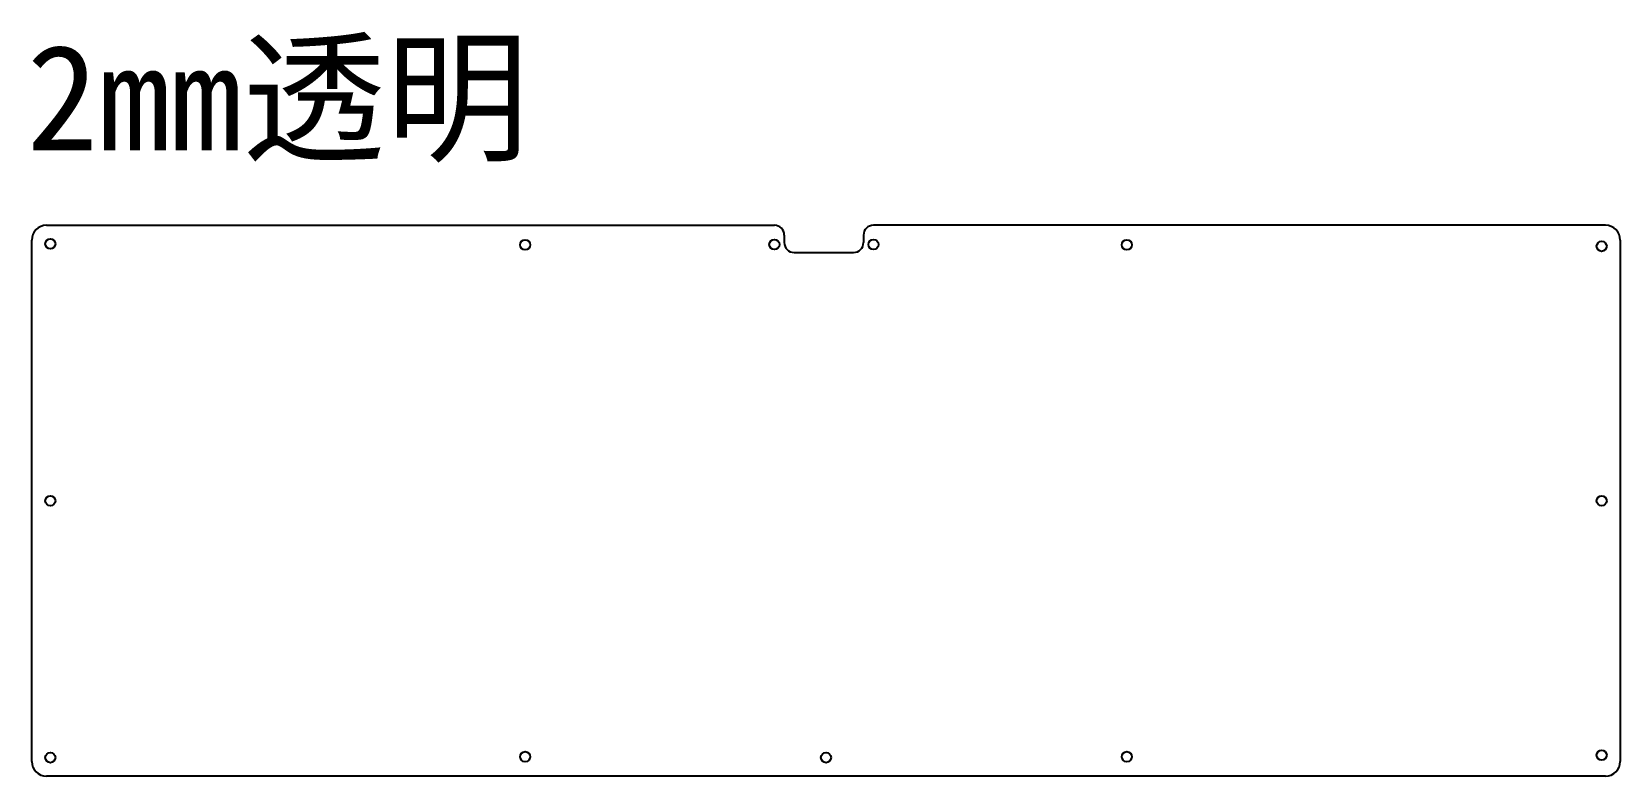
# Model space of a CAD drawing. Extents: x 561 to 1620, y -236 to 406.
# Drawn here: x 1299.6 to 1620.4, y -7.4 to 142.9 of the extents above; entities that cross this region are included whole.
import ezdxf

# ---------------------------------------------------------------- set-up
doc = ezdxf.new("R2010")
doc.units = 0
doc.header["$MEASUREMENT"] = 0

msp = doc.modelspace()

# ---------------------------------------------------------------- linework, layer by layer
at = {"color": 0}
for p, q in [((1302.6, 103.8), (1449.57, 103.8)), ((1299.6, -4.44), (1299.6, 100.8)), ((1620.4, 100.8), (1620.4, -4.44)), ((1617.4, -7.44), (1302.6, -7.44))]:
    msp.add_line(p, q, dxfattribs=at)
at = {"linetype": 'Continuous'}
for p, q in [((1617.4, 103.8), (1469.57, 103.8)), ((1451.57, 101.8), (1451.57, 100.3)), ((1467.57, 101.8), (1467.57, 100.3)), ((1453.57, 98.3), (1465.57, 98.3))]:
    msp.add_line(p, q, dxfattribs=at)
for centre in [(1303.35, 100.05), (1399.24, 99.86), (1449.57, 99.93), (1469.57, 99.93), (1520.76, 99.86), (1616.65, 99.55), (1303.35, 48.18), (1616.65, 48.18), (1303.35, -3.69), (1399.24, -3.5), (1460, -3.69), (1520.76, -3.5), (1616.65, -3.19)]:
    msp.add_circle(centre, 1.02, dxfattribs=at)
at = {"color": 0}
for centre, start, end in [((1302.6, 100.8), 90, 180), ((1617.4, 100.8), 0, 90), ((1302.6, -4.44), 180, 270), ((1617.4, -4.44), 270, 0)]:
    msp.add_arc(centre, 3, start, end, dxfattribs=at)
at = {"linetype": 'Continuous'}
for centre, start, end in [((1449.57, 101.8), 0, 90), ((1469.57, 101.8), 90, 180), ((1453.57, 100.3), 180, 270), ((1465.57, 100.3), 270, 0)]:
    msp.add_arc(centre, 2, start, end, dxfattribs=at)

# ---------------------------------------------------------------- texts
at = {"linetype": 'Continuous', "insert": (1298.56, 140.23), "char_height": 21.278, "attachment_point": 1}
msp.add_mtext('2mm{\\fSimSun|b0|i0|c134|p2;透明}', dxfattribs=at)

doc.saveas('drawing.dxf')
